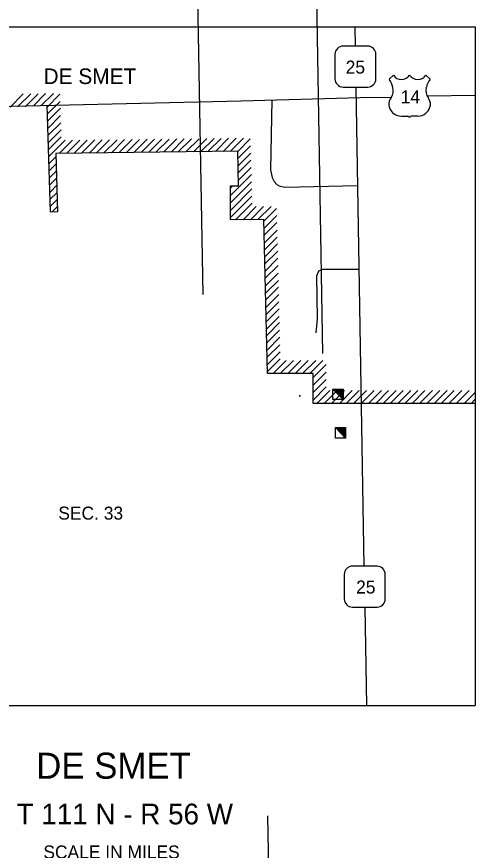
# Model space of a CAD drawing. Extents: x 1817418 to 2236108, y 15985408 to 16412015.
# Drawn here: x 2151176 to 2168808, y 16154947 to 16186992 of the extents above; entities that cross this region are included whole.
import ezdxf

# ---------------------------------------------------------------- set-up
doc = ezdxf.new("R2010")
doc.units = 0
for name, color, linetype in [('L1', 7, 'Continuous'), ('L31', 7, 'Continuous'), ('L32', 7, 'Continuous'), ('L34', 7, 'Continuous')]:
    doc.layers.add(name, color=color, linetype=linetype)

msp = doc.modelspace()

# ---------------------------------------------------------------- linework, layer by layer
at = {"layer": 'L1'}
for p, q in [((2162034, 16172422), (2162087, 16172422)), ((2162034, 16172422), (2162087, 16172422)), ((2162060, 16172400), (2162060, 16172443)), ((2162060, 16172395), (2162060, 16172443)), ((2162060, 16172422), (2162060, 16172422)), ((2162060, 16172422), (2162060, 16172422))]:
    msp.add_line(p, q, dxfattribs=at)
at = {"layer": 'L31'}
for p, q in [((2139658, 16186604), (2168808, 16186604)), ((2168808, 16186604), (2168808, 16160510)), ((2150922, 16183517), (2151428, 16184023)), ((2151210, 16183521), (2151717, 16184027)), ((2151499, 16183524), (2152006, 16184031)), ((2151821, 16183567), (2152284, 16184035)), ((2152122, 16183575), (2152591, 16184039)), ((2152355, 16183530), (2152840, 16184015)), ((2152482, 16179483), (2152353, 16183580)), ((2152364, 16183251), (2152849, 16183731)), ((2152372, 16182983), (2152857, 16183474)), ((2152381, 16182707), (2152866, 16183187)), ((2152389, 16182434), (2152875, 16182913)), ((2152398, 16182158), (2152883, 16182643)), ((2152406, 16181892), (2152892, 16182372)), ((2152415, 16181618), (2153042, 16182239)), ((2152811, 16181736), (2153317, 16182242)), ((2153106, 16181740), (2153607, 16182246)), ((2153383, 16181743), (2153889, 16182249)), ((2153671, 16181747), (2154177, 16182253)), ((2153966, 16181750), (2154467, 16182256)), ((2154243, 16181754), (2154749, 16182260)), ((2154532, 16181757), (2155038, 16182263)), ((2154820, 16181761), (2155327, 16182267)), ((2155104, 16181764), (2155610, 16182270)), ((2155392, 16181768), (2155899, 16182274)), ((2155681, 16181771), (2156187, 16182277)), ((2155964, 16181775), (2156470, 16182281)), ((2156253, 16181778), (2156759, 16182284)), ((2156529, 16181782), (2157041, 16182288)), ((2156818, 16181785), (2157330, 16182291)), ((2157113, 16181789), (2157620, 16182295)), ((2157390, 16181792), (2157901, 16182298)), ((2157678, 16181796), (2158190, 16182302)), ((2157974, 16181799), (2158480, 16182305)), ((2158251, 16181803), (2158762, 16182309)), ((2158530, 16181806), (2159036, 16182312)), ((2158819, 16181810), (2159325, 16182316)), ((2159109, 16181813), (2159610, 16182319)), ((2159390, 16181817), (2159897, 16182323)), ((2159672, 16181813), (2160158, 16182299)), ((2159680, 16181541), (2160166, 16182027)), ((2152424, 16181349), (2152688, 16181613)), ((2159672, 16181820), (2152684, 16181735)), ((2152684, 16181735), (2152750, 16179488)), ((2159710, 16180488), (2159672, 16181820)), ((2159688, 16181264), (2160174, 16181750)), ((2152432, 16181075), (2152696, 16181338)), ((2159696, 16180987), (2160182, 16181473)), ((2152441, 16180801), (2152704, 16181064)), ((2159394, 16180120), (2160198, 16180924)), ((2159704, 16180709), (2160190, 16181196)), ((2152449, 16180526), (2152712, 16180789)), ((2159394, 16179835), (2160206, 16180646)), ((2152458, 16180252), (2152720, 16180514)), ((2159394, 16179183), (2159395, 16180492)), ((2159394, 16180400), (2159485, 16180491)), ((2159394, 16179545), (2160213, 16180373)), ((2159395, 16180492), (2159710, 16180488)), ((2152467, 16179978), (2152728, 16180239)), ((2152475, 16179704), (2152736, 16179965)), ((2159394, 16179270), (2160221, 16180097)), ((2152538, 16179484), (2152744, 16179690)), ((2159585, 16179185), (2160229, 16179822)), ((2159881, 16179187), (2160380, 16179690)), ((2160163, 16179189), (2160667, 16179693)), ((2160450, 16179191), (2160954, 16179695)), ((2152750, 16179488), (2152482, 16179483)), ((2160681, 16179134), (2161170, 16179617)), ((2160688, 16178863), (2161176, 16179352)), ((2160680, 16179193), (2159394, 16179183)), ((2160824, 16173271), (2160680, 16179193)), ((2160694, 16178590), (2161183, 16179079)), ((2160701, 16178304), (2161190, 16178787)), ((2160708, 16178034), (2161196, 16178522)), ((2160715, 16177763), (2161203, 16178256)), ((2160721, 16177485), (2161210, 16177978)), ((2160728, 16177211), (2161216, 16177704)), ((2160735, 16176934), (2161223, 16177427)), ((2160742, 16176644), (2161230, 16177127)), ((2160749, 16176371), (2161237, 16176854)), ((2160755, 16176104), (2161243, 16176597)), ((2160762, 16175823), (2161250, 16176311)), ((2160769, 16175544), (2161257, 16176032)), ((2160775, 16175275), (2161264, 16175768)), ((2160783, 16174985), (2161271, 16175469)), ((2160789, 16174739), (2161277, 16175232)), ((2160795, 16174457), (2161284, 16174945)), ((2160802, 16174178), (2161290, 16174667)), ((2160809, 16173898), (2161297, 16174381)), ((2160816, 16173622), (2161304, 16174106)), ((2160823, 16173349), (2161311, 16173837)), ((2161031, 16173272), (2161532, 16173773)), ((2161311, 16173272), (2161813, 16173774)), ((2161597, 16173273), (2162099, 16173775)), ((2161882, 16173274), (2162379, 16173776)), ((2162169, 16173275), (2162671, 16173777)), ((2162450, 16173276), (2162952, 16173777)), ((2162575, 16173116), (2163075, 16173616)), ((2162575, 16173276), (2160824, 16173271)), ((2162575, 16172826), (2163075, 16173332)), ((2162575, 16172125), (2162575, 16173276)), ((2162575, 16172551), (2163075, 16173051)), ((2162575, 16172255), (2163075, 16172761)), ((2162714, 16172125), (2163213, 16172624)), ((2162999, 16172124), (2163498, 16172624)), ((2163283, 16172124), (2163783, 16172623)), ((2163580, 16172124), (2164074, 16172623)), ((2163848, 16172123), (2164347, 16172623)), ((2164122, 16172123), (2164627, 16172623)), ((2164419, 16172123), (2164913, 16172622)), ((2164697, 16172122), (2165196, 16172622)), ((2164977, 16172122), (2165472, 16172622)), ((2165261, 16172122), (2165761, 16172621)), ((2165530, 16172122), (2166030, 16172621)), ((2165823, 16172121), (2166328, 16172621)), ((2166094, 16172121), (2166594, 16172620)), ((2166374, 16172121), (2166873, 16172620)), ((2166659, 16172120), (2167158, 16172620)), ((2166944, 16172120), (2167443, 16172619)), ((2167223, 16172120), (2167722, 16172619)), ((2167495, 16172119), (2167990, 16172619)), ((2167793, 16172119), (2168292, 16172619)), ((2168077, 16172119), (2168577, 16172618)), ((2168377, 16172118), (2168808, 16172544)), ((2168642, 16172118), (2168808, 16172284)), ((2168808, 16172118), (2162575, 16172125)), ((2139658, 16160510), (2168808, 16160510)), ((2160820, 16156275), (2161136, 16137980))]:
    msp.add_line(p, q, dxfattribs=at)
for points in [[(2160983, 16183793), (2160935, 16181105), (2160993, 16180809), (2161071, 16180662), (2161177, 16180542)], [(2161177, 16180542), (2161273, 16180487), (2161479, 16180441), (2164281, 16180502)], [(2162694, 16174837), (2162737, 16175381), (2162710, 16177024), (2162789, 16177225), (2162964, 16177284), (2164335, 16177283)]]:
    msp.add_lwpolyline(points, dxfattribs=at)
at = {"layer": 'L32'}
for p, q in [((2157942, 16198869), (2158327, 16176318)), ((2162509, 16198943), (2162937, 16174043)), ((2164181, 16186604), (2164193, 16185859)), ((2164674, 16185859), (2163729, 16185859)), ((2163412, 16185542), (2163412, 16184603)), ((2164985, 16184603), (2164985, 16185542)), ((2165492, 16184587), (2165661, 16184745)), ((2167066, 16184587), (2166907, 16184745)), ((2163729, 16184286), (2164674, 16184286)), ((2164219, 16184286), (2164524, 16165869)), ((2165645, 16184270), (2165645, 16184270)), ((2166918, 16184259), (2166918, 16184275)), ((2159811, 16183763), (2164378, 16183879)), ((2164378, 16183879), (2165566, 16183900)), ((2165566, 16183879), (2165577, 16183885)), ((2166976, 16183943), (2168792, 16183980)), ((2166992, 16183879), (2166992, 16183879)), ((2143428, 16183362), (2159811, 16183763)), ((2165624, 16183309), (2165608, 16183320)), ((2165967, 16183172), (2166210, 16183172)), ((2166590, 16183172), (2166353, 16183172)), ((2166907, 16183293), (2166934, 16183309)), ((2165033, 16165869), (2164082, 16165869)), ((2163766, 16165552), (2163766, 16164612)), ((2165344, 16164612), (2165344, 16165552)), ((2164082, 16164296), (2165033, 16164296)), ((2164561, 16164296), (2164618, 16160510))]:
    msp.add_line(p, q, dxfattribs=at)
for centre, radius, start, end in [((2163727, 16185547), 315, 90.0011, 180.0011), ((2164672, 16185547), 315, 0.0011, 90.0011), ((2163727, 16184602), 315, 180.0011, 270.0011), ((2164672, 16184602), 315, 270.0011, 0.0011), ((2164893, 16184106), 765, 12.2898, 38.4098), ((2165967, 16184960), 380, 215.686, 325.8082), ((2166596, 16184960), 380, 214.1946, 324.6567), ((2167671, 16184106), 765, 141.5922, 166.936), ((2165195, 16184148), 461, 326.0856, 14.9122), ((2167368, 16184148), 461, 166.7494, 215.1852), ((2165896, 16183625), 413, 141.5649, 226.8935), ((2166668, 16183625), 413, 310.3399, 38.2937), ((2165968, 16183639), 472, 224.0239, 270.001), ((2166204, 16183088), 78.7, 10.3708, 90.0011), ((2166359, 16183088), 78.7, 90.0011, 169.6315), ((2166595, 16183639), 472, 270.0011, 311.9899), ((2164085, 16165555), 315, 90.0011, 180.0011), ((2165030, 16165555), 315, 0.0011, 90.0011), ((2164085, 16164610), 315, 180.0011, 270.0011), ((2165030, 16164610), 315, 270.0011, 0.0011)]:
    msp.add_arc(centre, radius, start, end, dxfattribs=at)
at = {"layer": 'L34'}
for p, q in [((2163729, 16172279), (2163333, 16172675)), ((2163729, 16172311), (2163370, 16172675)), ((2163729, 16172342), (2163401, 16172675)), ((2163729, 16172385), (2163444, 16172675)), ((2163729, 16172422), (2163475, 16172675)), ((2163729, 16172453), (2163512, 16172675)), ((2163729, 16172495), (2163544, 16172675)), ((2163729, 16172538), (2163586, 16172675)), ((2163729, 16172569), (2163618, 16172675)), ((2163729, 16172601), (2163650, 16172675)), ((2163729, 16172638), (2163686, 16172675)), ((2163818, 16170795), (2163428, 16171197)), ((2163818, 16170827), (2163459, 16171197)), ((2163818, 16170859), (2163491, 16171197)), ((2163818, 16170901), (2163533, 16171197)), ((2163818, 16170938), (2163570, 16171197)), ((2163818, 16170970), (2163602, 16171197)), ((2163818, 16171012), (2163634, 16171197)), ((2163818, 16171054), (2163676, 16171197)), ((2163818, 16171086), (2163708, 16171197)), ((2163818, 16171117), (2163745, 16171197)), ((2163818, 16171154), (2163776, 16171197))]:
    msp.add_line(p, q, dxfattribs=at)
for points in [[(2163729, 16172279), (2163333, 16172279), (2163333, 16172675), (2163729, 16172675)], [(2163818, 16170795), (2163428, 16170795), (2163428, 16171197), (2163818, 16171197)]]:
    msp.add_lwpolyline(points, close=True, dxfattribs=at)

# ---------------------------------------------------------------- texts
at = {"layer": 'L31'}
for s, height, rotation, p in [('DE SMET', 600, 359.9999, (2152208, 16184402)), ('DE SMET', 1000, 359.9999, (2151928, 16157701)), ('SEC. 33 - T 111 N - R 56 W', 799.96, 359.9999, (2146237, 16155943)), ('SCALE IN MILES', 499.96, 0.0002, (2152203, 16154633))]:
    msp.add_text(s, height=height, rotation=rotation, dxfattribs=at).set_placement(p)
at = {"layer": 'L32'}
for s, p in [('25', (2163824, 16184803)), ('14', (2165941, 16183663)), ('SEC. 33', (2152778, 16167659)), ('25', (2164225, 16164818))]:
    msp.add_text(s, height=500, rotation=359.9999, dxfattribs=at).set_placement(p)

doc.saveas('drawing.dxf')
